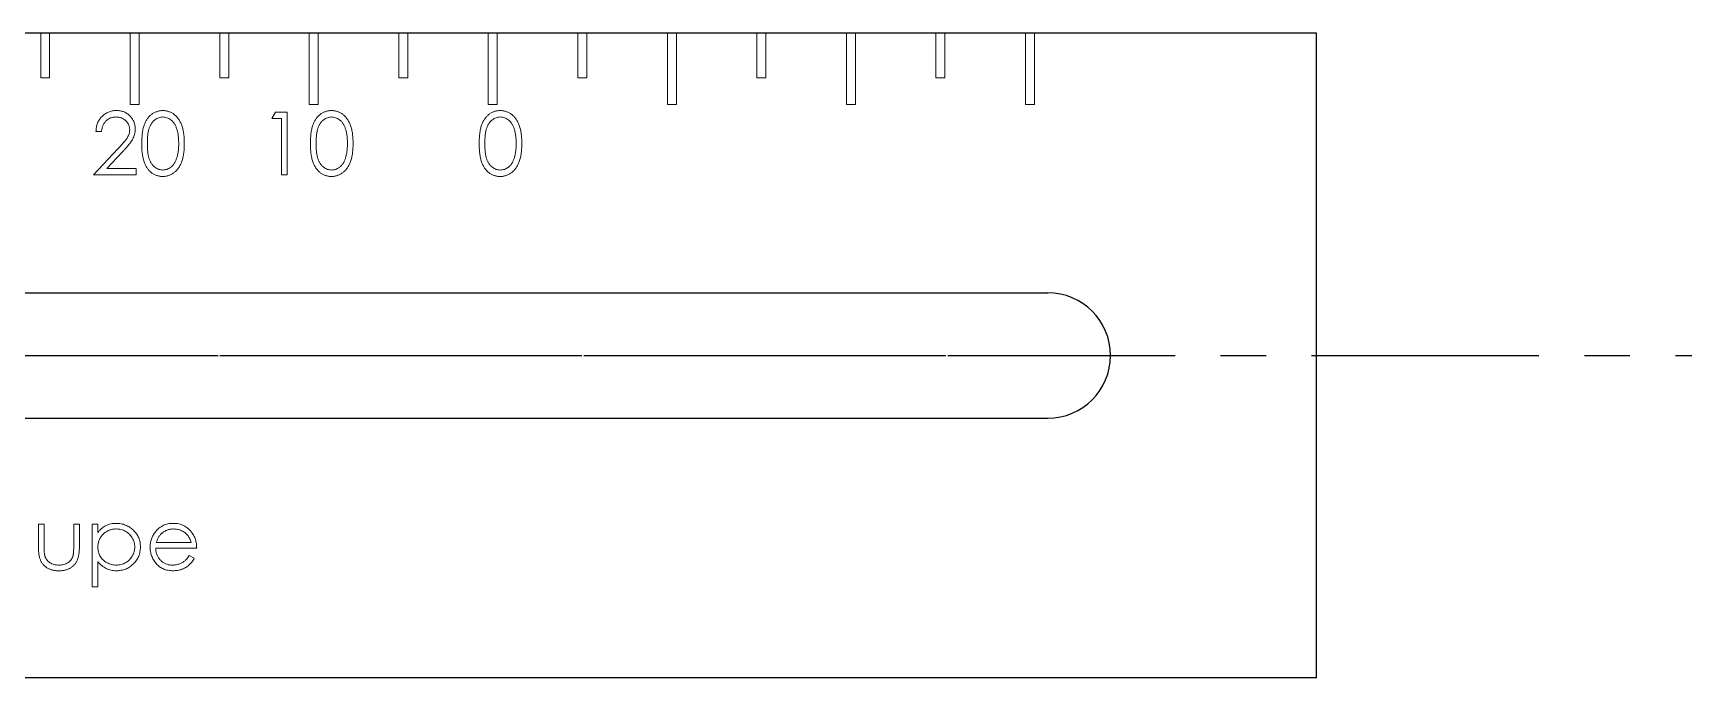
# Model space of a CAD drawing. Header units: millimetres. Extents: x -163 to 21, y 0 to 36.
# Drawn here: x -71.7 to 21, y 0 to 36 of the extents above; entities that cross this region are included whole.
import ezdxf

# ---------------------------------------------------------------- set-up
doc = ezdxf.new("R2010")
doc.units = ezdxf.units.MM
doc.linetypes.add('CENTERX2', pattern=[20.32, 12.7, -2.54, 2.54, -2.54])

msp = doc.modelspace()

# ---------------------------------------------------------------- linework, layer by layer
at = {"color": 7, "linetype": 'Continuous'}
for p, q in [((0, 36), (-150, 36)), ((0, 0), (0, 36)), ((-135, 21.5), (-15, 21.5)), ((-135, 14.5), (-15, 14.5)), ((0, 0), (-150, 0))]:
    msp.add_line(p, q, dxfattribs=at)
at = {"color": 7, "linetype": 'Continuous', "lineweight": 15}
for p, q in [((0, 36), (-150, 36)), ((-71.25, 36), (-71.25, 33.5)), ((-70.75, 33.5), (-70.75, 36)), ((-66.25, 36), (-66.25, 32.015)), ((-65.75, 32.015), (-65.75, 36)), ((-61.25, 36), (-61.25, 33.5)), ((-60.75, 33.5), (-60.75, 36)), ((-56.25, 36), (-56.25, 32.015)), ((-55.75, 32.015), (-55.75, 36)), ((-51.25, 36), (-51.25, 33.5)), ((-50.75, 33.5), (-50.75, 36)), ((-46.25, 36), (-46.25, 32.015)), ((-45.75, 32.015), (-45.75, 36)), ((-41.25, 36), (-41.25, 33.5)), ((-40.75, 33.5), (-40.75, 36)), ((-36.25, 36), (-36.25, 32.015)), ((-35.75, 32.015), (-35.75, 36)), ((-31.25, 36), (-31.25, 33.5)), ((-30.75, 33.5), (-30.75, 36)), ((-26.25, 36), (-26.25, 32.015)), ((-25.75, 32.015), (-25.75, 36)), ((-21.25, 36), (-21.25, 33.5)), ((-20.75, 33.5), (-20.75, 36)), ((-16.25, 36), (-16.25, 32.015)), ((-15.75, 32.015), (-15.75, 36)), ((0, 0), (0, 36)), ((-71.25, 33.5), (-70.75, 33.5)), ((-61.25, 33.5), (-60.75, 33.5)), ((-51.25, 33.5), (-50.75, 33.5)), ((-41.25, 33.5), (-40.75, 33.5)), ((-31.25, 33.5), (-30.75, 33.5)), ((-21.25, 33.5), (-20.75, 33.5)), ((-66.25, 32.015), (-65.75, 32.015)), ((-58.336, 31.229), (-58.131, 31.588)), ((-58.131, 31.588), (-57.483, 31.588)), ((-57.483, 31.588), (-57.483, 28.088)), ((-56.25, 32.015), (-55.75, 32.015)), ((-46.25, 32.015), (-45.75, 32.015)), ((-36.25, 32.015), (-35.75, 32.015)), ((-26.25, 32.015), (-25.75, 32.015)), ((-16.25, 32.015), (-15.75, 32.015)), ((-57.798, 31.229), (-58.336, 31.229)), ((-57.798, 28.088), (-57.798, 31.229)), ((-67.849, 30.511), (-68.163, 30.511)), ((-68.298, 28.088), (-66.94, 29.537)), ((-66.672, 29.382), (-67.548, 28.447)), ((-65.919, 28.088), (-68.298, 28.088)), ((-67.548, 28.447), (-65.919, 28.447)), ((-65.919, 28.447), (-65.919, 28.088)), ((-57.483, 28.088), (-57.798, 28.088)), ((-15, 21.5), (-135, 21.5)), ((-135, 14.5), (-15, 14.5)), ((-71.377, 8.581), (-71.063, 8.581)), ((-71.377, 7.359), (-71.377, 8.581)), ((-71.063, 8.581), (-71.063, 7.395)), ((-69.403, 8.581), (-69.088, 8.581)), ((-69.403, 7.395), (-69.403, 8.581)), ((-69.088, 8.581), (-69.088, 7.336)), ((-68.371, 8.581), (-68.056, 8.581)), ((-68.371, 5.081), (-68.371, 8.581)), ((-68.056, 8.581), (-68.056, 8.108)), ((-64.793, 7.549), (-62.851, 7.549)), ((-68.056, 6.487), (-68.056, 5.081)), ((-62.537, 7.235), (-64.826, 7.235)), ((-62.951, 6.831), (-62.672, 6.685)), ((-68.056, 5.081), (-68.371, 5.081)), ((-150, 0), (0, 0))]:
    msp.add_line(p, q, dxfattribs=at)
at = {"color": 7, "linetype": 'CENTERX2'}
for p, q in [((-162.835, 18), (20.962, 18)), ((-135, 18), (-15, 18))]:
    msp.add_line(p, q, dxfattribs=at)
at = {"color": 7, "linetype": 'Continuous'}
msp.add_arc((-15, 18), 3.5, 270, 90, dxfattribs=at)
at = {"color": 7, "linetype": 'Continuous', "lineweight": 15}
msp.add_arc((-15, 18), 3.5, 270, 90, dxfattribs=at)
for points, knots in [([(-68.163, 30.511), (-68.161, 30.553), (-68.157, 30.635), (-68.138, 30.754), (-68.111, 30.868), (-68.073, 30.976), (-68.026, 31.079), (-67.969, 31.176), (-67.902, 31.267), (-67.826, 31.351), (-67.743, 31.428), (-67.653, 31.495), (-67.56, 31.551), (-67.462, 31.598), (-67.358, 31.633), (-67.25, 31.659), (-67.137, 31.675), (-67.061, 31.677), (-67.021, 31.678)], [0, 0, 0, 0, 0.0687908, 0.1351033, 0.1989787, 0.2619043, 0.323495, 0.3851954, 0.4469692, 0.5097648, 0.5722506, 0.6334052, 0.6932512, 0.7525832, 0.8125793, 0.8732751, 0.9355499, 1, 1, 1, 1]), ([(-67.021, 31.678), (-66.983, 31.677), (-66.908, 31.675), (-66.798, 31.66), (-66.693, 31.636), (-66.594, 31.603), (-66.501, 31.558), (-66.413, 31.504), (-66.33, 31.442), (-66.256, 31.369), (-66.187, 31.291), (-66.128, 31.207), (-66.077, 31.121), (-66.035, 31.031), (-66.004, 30.937), (-65.981, 30.841), (-65.967, 30.74), (-65.965, 30.672), (-65.964, 30.637)], [0, 0, 0, 0, 0.0694755, 0.1365168, 0.2007888, 0.2638297, 0.325735, 0.3872907, 0.4495092, 0.5129678, 0.5762752, 0.6375801, 0.6979026, 0.7571721, 0.8165985, 0.8766532, 0.9372896, 1, 1, 1, 1]), ([(-65.605, 29.837), (-65.605, 29.893), (-65.604, 30.002), (-65.597, 30.161), (-65.585, 30.309), (-65.569, 30.449), (-65.55, 30.578), (-65.523, 30.697), (-65.494, 30.807), (-65.459, 30.907), (-65.42, 31), (-65.378, 31.086), (-65.33, 31.166), (-65.28, 31.242), (-65.226, 31.31), (-65.168, 31.374), (-65.106, 31.431), (-65.04, 31.483), (-64.971, 31.528), (-64.901, 31.568), (-64.828, 31.603), (-64.753, 31.629), (-64.676, 31.652), (-64.598, 31.667), (-64.517, 31.676), (-64.463, 31.677), (-64.435, 31.678)], [0, 0, 0, 0, 0.068595, 0.133246, 0.194313, 0.251279, 0.304513, 0.354235, 0.400481, 0.443411, 0.484015, 0.523252, 0.561042, 0.5979, 0.633518, 0.668314, 0.702496, 0.736685, 0.770293, 0.803437, 0.835913, 0.86846, 0.900847, 0.933467, 0.966258, 1, 1, 1, 1]), ([(-64.435, 31.678), (-64.407, 31.677), (-64.352, 31.676), (-64.27, 31.667), (-64.19, 31.652), (-64.112, 31.63), (-64.036, 31.602), (-63.962, 31.568), (-63.89, 31.529), (-63.821, 31.482), (-63.754, 31.43), (-63.69, 31.371), (-63.63, 31.306), (-63.574, 31.236), (-63.522, 31.159), (-63.472, 31.076), (-63.428, 30.986), (-63.385, 30.891), (-63.348, 30.788), (-63.315, 30.677), (-63.288, 30.557), (-63.266, 30.43), (-63.248, 30.293), (-63.236, 30.148), (-63.229, 29.995), (-63.228, 29.89), (-63.227, 29.837)], [0, 0, 0, 0, 0.033788, 0.067194, 0.099862, 0.132567, 0.165151, 0.197913, 0.231319, 0.265083, 0.299255, 0.334399, 0.369943, 0.406284, 0.444064, 0.482998, 0.523354, 0.565537, 0.609613, 0.656391, 0.705885, 0.758325, 0.813832, 0.872795, 0.934722, 1, 1, 1, 1]), ([(-56.182, 29.837), (-56.182, 29.893), (-56.181, 30.002), (-56.174, 30.161), (-56.162, 30.309), (-56.146, 30.449), (-56.127, 30.578), (-56.1, 30.697), (-56.07, 30.807), (-56.036, 30.907), (-55.997, 31), (-55.955, 31.086), (-55.907, 31.166), (-55.857, 31.242), (-55.803, 31.31), (-55.745, 31.374), (-55.683, 31.431), (-55.617, 31.483), (-55.548, 31.528), (-55.478, 31.568), (-55.405, 31.603), (-55.33, 31.629), (-55.253, 31.652), (-55.175, 31.667), (-55.094, 31.676), (-55.04, 31.677), (-55.012, 31.678)], [0, 0, 0, 0, 0.068595, 0.133246, 0.194313, 0.251279, 0.304513, 0.354235, 0.400481, 0.443411, 0.484015, 0.523252, 0.561042, 0.5979, 0.633518, 0.668314, 0.702496, 0.736685, 0.770293, 0.803437, 0.835913, 0.86846, 0.900847, 0.933467, 0.966258, 1, 1, 1, 1]), ([(-55.012, 31.678), (-54.984, 31.677), (-54.929, 31.676), (-54.847, 31.667), (-54.767, 31.652), (-54.689, 31.63), (-54.613, 31.602), (-54.539, 31.568), (-54.467, 31.529), (-54.398, 31.482), (-54.33, 31.43), (-54.267, 31.371), (-54.207, 31.306), (-54.151, 31.236), (-54.099, 31.159), (-54.049, 31.076), (-54.005, 30.986), (-53.962, 30.891), (-53.925, 30.788), (-53.892, 30.677), (-53.865, 30.557), (-53.842, 30.43), (-53.825, 30.293), (-53.812, 30.148), (-53.806, 29.995), (-53.805, 29.89), (-53.804, 29.837)], [0, 0, 0, 0, 0.033788, 0.067194, 0.099862, 0.132567, 0.165151, 0.197913, 0.231319, 0.265083, 0.299255, 0.334399, 0.369943, 0.406284, 0.444064, 0.482998, 0.523354, 0.565537, 0.609613, 0.656391, 0.705885, 0.758325, 0.813832, 0.872795, 0.934722, 1, 1, 1, 1]), ([(-46.759, 29.837), (-46.759, 29.893), (-46.758, 30.002), (-46.751, 30.161), (-46.739, 30.309), (-46.723, 30.449), (-46.703, 30.578), (-46.677, 30.697), (-46.647, 30.807), (-46.613, 30.907), (-46.574, 31), (-46.531, 31.086), (-46.484, 31.166), (-46.434, 31.242), (-46.379, 31.31), (-46.322, 31.374), (-46.26, 31.431), (-46.194, 31.483), (-46.125, 31.528), (-46.055, 31.568), (-45.982, 31.603), (-45.907, 31.629), (-45.83, 31.652), (-45.752, 31.667), (-45.671, 31.676), (-45.616, 31.677), (-45.589, 31.678)], [0, 0, 0, 0, 0.068595, 0.133246, 0.194313, 0.251279, 0.304513, 0.354235, 0.400481, 0.443411, 0.484015, 0.523252, 0.561042, 0.5979, 0.633518, 0.668314, 0.702496, 0.736685, 0.770293, 0.803437, 0.835913, 0.86846, 0.900847, 0.933467, 0.966258, 1, 1, 1, 1]), ([(-45.589, 31.678), (-45.561, 31.677), (-45.506, 31.676), (-45.424, 31.667), (-45.344, 31.652), (-45.266, 31.63), (-45.19, 31.602), (-45.116, 31.568), (-45.044, 31.529), (-44.975, 31.482), (-44.907, 31.43), (-44.844, 31.371), (-44.784, 31.306), (-44.728, 31.236), (-44.675, 31.159), (-44.626, 31.076), (-44.582, 30.986), (-44.539, 30.891), (-44.502, 30.788), (-44.469, 30.677), (-44.442, 30.557), (-44.419, 30.43), (-44.402, 30.293), (-44.389, 30.148), (-44.383, 29.995), (-44.381, 29.89), (-44.381, 29.837)], [0, 0, 0, 0, 0.033788, 0.067194, 0.099862, 0.132567, 0.165151, 0.197913, 0.231319, 0.265083, 0.299255, 0.334399, 0.369943, 0.406284, 0.444064, 0.482998, 0.523354, 0.565537, 0.609613, 0.656391, 0.705885, 0.758325, 0.813832, 0.872795, 0.934722, 1, 1, 1, 1]), ([(-67.038, 31.319), (-67.065, 31.318), (-67.119, 31.317), (-67.198, 31.307), (-67.273, 31.29), (-67.345, 31.267), (-67.413, 31.237), (-67.478, 31.201), (-67.539, 31.157), (-67.597, 31.107), (-67.649, 31.052), (-67.696, 30.99), (-67.736, 30.923), (-67.772, 30.852), (-67.801, 30.774), (-67.823, 30.691), (-67.84, 30.603), (-67.846, 30.542), (-67.849, 30.511)], [0, 0, 0, 0, 0.064439, 0.126547, 0.186887, 0.245878, 0.304041, 0.362191, 0.420976, 0.48066, 0.5406, 0.600689, 0.661936, 0.724443, 0.789038, 0.856314, 0.926352, 1, 1, 1, 1]), ([(-66.278, 30.609), (-66.279, 30.633), (-66.28, 30.68), (-66.291, 30.749), (-66.308, 30.816), (-66.332, 30.88), (-66.363, 30.942), (-66.402, 31), (-66.446, 31.057), (-66.498, 31.11), (-66.554, 31.159), (-66.614, 31.202), (-66.677, 31.238), (-66.743, 31.267), (-66.812, 31.291), (-66.885, 31.307), (-66.96, 31.317), (-67.011, 31.318), (-67.038, 31.319)], [0, 0, 0, 0, 0.061965, 0.122122, 0.180988, 0.239933, 0.299906, 0.359989, 0.421776, 0.486576, 0.551535, 0.615018, 0.677259, 0.73973, 0.80305, 0.866495, 0.931973, 1, 1, 1, 1]), ([(-66.94, 29.537), (-66.907, 29.571), (-66.844, 29.637), (-66.754, 29.734), (-66.673, 29.824), (-66.601, 29.906), (-66.539, 29.983), (-66.484, 30.051), (-66.44, 30.114), (-66.393, 30.187), (-66.347, 30.276), (-66.307, 30.384), (-66.283, 30.496), (-66.28, 30.571), (-66.278, 30.609)], [0, 0, 0, 0, 0.110803, 0.212829, 0.306101, 0.390647, 0.466924, 0.534481, 0.593587, 0.644557, 0.7362, 0.825024, 0.911986, 1, 1, 1, 1]), ([(-65.964, 30.637), (-65.966, 30.589), (-65.969, 30.492), (-65.998, 30.35), (-66.043, 30.212), (-66.097, 30.102), (-66.151, 30.012), (-66.2, 29.939), (-66.258, 29.86), (-66.324, 29.775), (-66.399, 29.685), (-66.482, 29.588), (-66.574, 29.487), (-66.639, 29.418), (-66.672, 29.382)], [0, 0, 0, 0, 0.098702, 0.195672, 0.292422, 0.391343, 0.444462, 0.504229, 0.570352, 0.642546, 0.722288, 0.807921, 0.90047, 1, 1, 1, 1]), ([(-64.425, 31.319), (-64.463, 31.317), (-64.541, 31.313), (-64.655, 31.284), (-64.765, 31.234), (-64.852, 31.179), (-64.919, 31.127), (-64.966, 31.081), (-65.01, 31.032), (-65.051, 30.977), (-65.089, 30.919), (-65.124, 30.856), (-65.155, 30.788), (-65.185, 30.715), (-65.21, 30.636), (-65.231, 30.548), (-65.251, 30.452), (-65.264, 30.346), (-65.277, 30.232), (-65.285, 30.108), (-65.291, 29.976), (-65.291, 29.885), (-65.291, 29.838)], [0, 0, 0, 0, 0.060387, 0.120883, 0.182755, 0.247811, 0.281299, 0.315088, 0.349702, 0.384857, 0.420966, 0.458511, 0.497175, 0.537602, 0.580503, 0.627468, 0.678388, 0.733983, 0.793747, 0.857714, 0.926698, 1, 1, 1, 1]), ([(-63.541, 29.838), (-63.542, 29.88), (-63.543, 29.962), (-63.547, 30.083), (-63.557, 30.197), (-63.569, 30.306), (-63.587, 30.409), (-63.605, 30.507), (-63.631, 30.597), (-63.658, 30.683), (-63.688, 30.763), (-63.722, 30.837), (-63.758, 30.906), (-63.798, 30.969), (-63.84, 31.027), (-63.886, 31.079), (-63.933, 31.126), (-64, 31.179), (-64.088, 31.234), (-64.196, 31.284), (-64.31, 31.313), (-64.386, 31.317), (-64.425, 31.319)], [0, 0, 0, 0, 0.065681, 0.128486, 0.188175, 0.245106, 0.299448, 0.350823, 0.399942, 0.446672, 0.491255, 0.533376, 0.573853, 0.612526, 0.649597, 0.685532, 0.720106, 0.753838, 0.818925, 0.880493, 0.940311, 1, 1, 1, 1]), ([(-55.001, 31.319), (-55.04, 31.317), (-55.118, 31.313), (-55.232, 31.284), (-55.342, 31.234), (-55.429, 31.179), (-55.496, 31.127), (-55.543, 31.081), (-55.587, 31.032), (-55.628, 30.977), (-55.666, 30.919), (-55.701, 30.856), (-55.732, 30.788), (-55.761, 30.715), (-55.787, 30.636), (-55.808, 30.548), (-55.828, 30.452), (-55.841, 30.346), (-55.854, 30.232), (-55.862, 30.108), (-55.868, 29.976), (-55.868, 29.885), (-55.868, 29.838)], [0, 0, 0, 0, 0.060387, 0.120883, 0.182755, 0.247811, 0.281299, 0.315088, 0.349702, 0.384857, 0.420966, 0.458511, 0.497175, 0.537602, 0.580503, 0.627468, 0.678388, 0.733983, 0.793747, 0.857714, 0.926698, 1, 1, 1, 1]), ([(-54.118, 29.838), (-54.119, 29.88), (-54.12, 29.962), (-54.124, 30.083), (-54.134, 30.197), (-54.146, 30.306), (-54.164, 30.409), (-54.182, 30.507), (-54.208, 30.597), (-54.234, 30.683), (-54.265, 30.763), (-54.299, 30.837), (-54.335, 30.906), (-54.375, 30.969), (-54.417, 31.027), (-54.463, 31.079), (-54.51, 31.126), (-54.577, 31.179), (-54.664, 31.234), (-54.773, 31.284), (-54.887, 31.313), (-54.963, 31.317), (-55.001, 31.319)], [0, 0, 0, 0, 0.065681, 0.128486, 0.188175, 0.245106, 0.299448, 0.350823, 0.399942, 0.446672, 0.491255, 0.533376, 0.573853, 0.612526, 0.649597, 0.685532, 0.720106, 0.753838, 0.818925, 0.880493, 0.940311, 1, 1, 1, 1]), ([(-45.578, 31.319), (-45.617, 31.317), (-45.695, 31.313), (-45.809, 31.284), (-45.919, 31.234), (-46.006, 31.179), (-46.073, 31.127), (-46.12, 31.081), (-46.164, 31.032), (-46.205, 30.977), (-46.243, 30.919), (-46.278, 30.856), (-46.309, 30.788), (-46.338, 30.715), (-46.364, 30.636), (-46.385, 30.548), (-46.405, 30.452), (-46.418, 30.346), (-46.431, 30.232), (-46.438, 30.108), (-46.445, 29.976), (-46.445, 29.885), (-46.445, 29.838)], [0, 0, 0, 0, 0.060387, 0.120883, 0.182755, 0.247811, 0.281299, 0.315088, 0.349702, 0.384857, 0.420966, 0.458511, 0.497175, 0.537602, 0.580503, 0.627468, 0.678388, 0.733983, 0.793747, 0.857714, 0.926698, 1, 1, 1, 1]), ([(-44.695, 29.838), (-44.695, 29.88), (-44.697, 29.962), (-44.701, 30.083), (-44.711, 30.197), (-44.723, 30.306), (-44.741, 30.409), (-44.759, 30.507), (-44.784, 30.597), (-44.811, 30.683), (-44.842, 30.763), (-44.876, 30.837), (-44.912, 30.906), (-44.952, 30.969), (-44.994, 31.027), (-45.039, 31.079), (-45.087, 31.126), (-45.154, 31.179), (-45.241, 31.234), (-45.35, 31.284), (-45.464, 31.313), (-45.54, 31.317), (-45.578, 31.319)], [0, 0, 0, 0, 0.065681, 0.128486, 0.188175, 0.245106, 0.299448, 0.350823, 0.399942, 0.446672, 0.491255, 0.533376, 0.573853, 0.612526, 0.649597, 0.685532, 0.720106, 0.753838, 0.818925, 0.880493, 0.940311, 1, 1, 1, 1]), ([(-64.435, 27.998), (-64.463, 27.999), (-64.517, 28), (-64.598, 28.009), (-64.676, 28.025), (-64.752, 28.046), (-64.827, 28.072), (-64.899, 28.106), (-64.969, 28.146), (-65.038, 28.19), (-65.103, 28.242), (-65.165, 28.299), (-65.222, 28.362), (-65.276, 28.432), (-65.327, 28.506), (-65.374, 28.587), (-65.417, 28.674), (-65.457, 28.767), (-65.492, 28.869), (-65.523, 28.979), (-65.548, 29.099), (-65.569, 29.228), (-65.586, 29.367), (-65.597, 29.515), (-65.604, 29.673), (-65.605, 29.781), (-65.605, 29.837)], [0, 0, 0, 0, 0.033787, 0.066622, 0.099285, 0.131361, 0.163585, 0.196104, 0.228902, 0.262158, 0.295991, 0.330218, 0.36506, 0.400951, 0.43762, 0.475708, 0.515381, 0.556414, 0.599765, 0.646424, 0.696431, 0.749782, 0.806573, 0.867436, 0.931887, 1, 1, 1, 1]), ([(-65.291, 29.838), (-65.291, 29.791), (-65.291, 29.701), (-65.285, 29.569), (-65.276, 29.446), (-65.266, 29.332), (-65.25, 29.226), (-65.232, 29.13), (-65.211, 29.042), (-65.185, 28.962), (-65.156, 28.889), (-65.124, 28.822), (-65.09, 28.759), (-65.052, 28.7), (-65.011, 28.646), (-64.967, 28.596), (-64.919, 28.551), (-64.852, 28.497), (-64.764, 28.442), (-64.654, 28.393), (-64.54, 28.363), (-64.463, 28.359), (-64.425, 28.357)], [0, 0, 0, 0, 0.072951, 0.141584, 0.205926, 0.265301, 0.320597, 0.371817, 0.41879, 0.461699, 0.502134, 0.540804, 0.578181, 0.614297, 0.649678, 0.684299, 0.718359, 0.752081, 0.817652, 0.879722, 0.939966, 1, 1, 1, 1]), ([(-63.227, 29.837), (-63.228, 29.783), (-63.229, 29.679), (-63.235, 29.526), (-63.248, 29.382), (-63.265, 29.247), (-63.287, 29.119), (-63.315, 29.001), (-63.345, 28.89), (-63.383, 28.788), (-63.425, 28.693), (-63.47, 28.604), (-63.518, 28.521), (-63.571, 28.444), (-63.627, 28.372), (-63.687, 28.308), (-63.751, 28.249), (-63.818, 28.196), (-63.889, 28.15), (-63.961, 28.109), (-64.036, 28.076), (-64.111, 28.047), (-64.19, 28.025), (-64.27, 28.01), (-64.352, 28), (-64.407, 27.999), (-64.435, 27.998)], [0, 0, 0, 0, 0.065063, 0.126773, 0.185516, 0.240765, 0.29298, 0.34225, 0.388919, 0.432776, 0.474628, 0.514775, 0.553606, 0.591426, 0.628028, 0.663804, 0.698984, 0.733591, 0.767628, 0.801208, 0.834264, 0.866981, 0.89972, 0.932702, 0.966176, 1, 1, 1, 1]), ([(-63.674, 28.958), (-63.663, 28.989), (-63.642, 29.053), (-63.614, 29.151), (-63.592, 29.254), (-63.573, 29.362), (-63.559, 29.474), (-63.549, 29.591), (-63.542, 29.713), (-63.541, 29.796), (-63.541, 29.838)], [0, 0, 0, 0, 0.110588, 0.224542, 0.342503, 0.464324, 0.590756, 0.722227, 0.858843, 1, 1, 1, 1]), ([(-55.012, 27.998), (-55.04, 27.999), (-55.094, 28), (-55.175, 28.009), (-55.253, 28.025), (-55.329, 28.046), (-55.404, 28.072), (-55.476, 28.106), (-55.546, 28.146), (-55.615, 28.19), (-55.68, 28.242), (-55.742, 28.299), (-55.799, 28.362), (-55.853, 28.432), (-55.904, 28.506), (-55.951, 28.587), (-55.994, 28.674), (-56.034, 28.767), (-56.069, 28.869), (-56.1, 28.979), (-56.125, 29.099), (-56.146, 29.228), (-56.162, 29.367), (-56.174, 29.515), (-56.181, 29.673), (-56.182, 29.781), (-56.182, 29.837)], [0, 0, 0, 0, 0.033787, 0.066622, 0.099285, 0.131361, 0.163585, 0.196104, 0.228902, 0.262158, 0.295991, 0.330218, 0.36506, 0.400951, 0.43762, 0.475708, 0.515381, 0.556414, 0.599765, 0.646424, 0.696431, 0.749782, 0.806573, 0.867436, 0.931887, 1, 1, 1, 1]), ([(-55.868, 29.838), (-55.868, 29.791), (-55.868, 29.701), (-55.862, 29.569), (-55.853, 29.446), (-55.843, 29.332), (-55.827, 29.226), (-55.809, 29.13), (-55.788, 29.042), (-55.762, 28.962), (-55.733, 28.889), (-55.701, 28.822), (-55.667, 28.759), (-55.629, 28.7), (-55.588, 28.646), (-55.544, 28.596), (-55.496, 28.551), (-55.429, 28.497), (-55.341, 28.442), (-55.231, 28.393), (-55.117, 28.363), (-55.04, 28.359), (-55.001, 28.357)], [0, 0, 0, 0, 0.072951, 0.141584, 0.205926, 0.265301, 0.320597, 0.371817, 0.41879, 0.461699, 0.502134, 0.540804, 0.578181, 0.614297, 0.649678, 0.684299, 0.718359, 0.752081, 0.817652, 0.879722, 0.939966, 1, 1, 1, 1]), ([(-53.804, 29.837), (-53.805, 29.783), (-53.806, 29.679), (-53.812, 29.526), (-53.825, 29.382), (-53.842, 29.247), (-53.864, 29.119), (-53.892, 29.001), (-53.922, 28.89), (-53.96, 28.788), (-54.002, 28.693), (-54.047, 28.604), (-54.095, 28.521), (-54.147, 28.444), (-54.204, 28.372), (-54.264, 28.308), (-54.328, 28.249), (-54.395, 28.196), (-54.466, 28.15), (-54.538, 28.109), (-54.612, 28.076), (-54.688, 28.047), (-54.766, 28.025), (-54.847, 28.01), (-54.929, 28), (-54.984, 27.999), (-55.012, 27.998)], [0, 0, 0, 0, 0.065063, 0.126773, 0.185516, 0.240765, 0.29298, 0.34225, 0.388919, 0.432776, 0.474628, 0.514775, 0.553606, 0.591426, 0.628028, 0.663804, 0.698984, 0.733591, 0.767628, 0.801208, 0.834264, 0.866981, 0.89972, 0.932702, 0.966176, 1, 1, 1, 1]), ([(-54.251, 28.958), (-54.24, 28.989), (-54.219, 29.053), (-54.191, 29.151), (-54.169, 29.254), (-54.15, 29.362), (-54.136, 29.474), (-54.126, 29.591), (-54.119, 29.713), (-54.118, 29.796), (-54.118, 29.838)], [0, 0, 0, 0, 0.110588, 0.224542, 0.342503, 0.464324, 0.590756, 0.722227, 0.858843, 1, 1, 1, 1]), ([(-45.589, 27.998), (-45.616, 27.999), (-45.671, 28), (-45.752, 28.009), (-45.83, 28.025), (-45.906, 28.046), (-45.981, 28.072), (-46.053, 28.106), (-46.123, 28.146), (-46.192, 28.19), (-46.257, 28.242), (-46.319, 28.299), (-46.376, 28.362), (-46.43, 28.432), (-46.481, 28.506), (-46.528, 28.587), (-46.571, 28.674), (-46.611, 28.767), (-46.646, 28.869), (-46.677, 28.979), (-46.701, 29.099), (-46.722, 29.228), (-46.739, 29.367), (-46.751, 29.515), (-46.758, 29.673), (-46.759, 29.781), (-46.759, 29.837)], [0, 0, 0, 0, 0.033787, 0.066622, 0.099285, 0.131361, 0.163585, 0.196104, 0.228902, 0.262158, 0.295991, 0.330218, 0.36506, 0.400951, 0.43762, 0.475708, 0.515381, 0.556414, 0.599765, 0.646424, 0.696431, 0.749782, 0.806573, 0.867436, 0.931887, 1, 1, 1, 1]), ([(-46.445, 29.838), (-46.445, 29.791), (-46.445, 29.701), (-46.439, 29.569), (-46.43, 29.446), (-46.42, 29.332), (-46.404, 29.226), (-46.386, 29.13), (-46.365, 29.042), (-46.339, 28.962), (-46.31, 28.889), (-46.278, 28.822), (-46.244, 28.759), (-46.206, 28.7), (-46.165, 28.646), (-46.121, 28.596), (-46.073, 28.551), (-46.006, 28.497), (-45.918, 28.442), (-45.808, 28.393), (-45.694, 28.363), (-45.617, 28.359), (-45.578, 28.357)], [0, 0, 0, 0, 0.072951, 0.141584, 0.205926, 0.265301, 0.320597, 0.371817, 0.41879, 0.461699, 0.502134, 0.540804, 0.578181, 0.614297, 0.649678, 0.684299, 0.718359, 0.752081, 0.817652, 0.879722, 0.939966, 1, 1, 1, 1]), ([(-44.381, 29.837), (-44.381, 29.783), (-44.383, 29.679), (-44.389, 29.526), (-44.402, 29.382), (-44.419, 29.247), (-44.441, 29.119), (-44.469, 29.001), (-44.499, 28.89), (-44.537, 28.788), (-44.578, 28.693), (-44.624, 28.604), (-44.672, 28.521), (-44.724, 28.444), (-44.78, 28.372), (-44.841, 28.308), (-44.905, 28.249), (-44.972, 28.196), (-45.043, 28.15), (-45.115, 28.109), (-45.189, 28.076), (-45.265, 28.047), (-45.343, 28.025), (-45.424, 28.01), (-45.506, 28), (-45.561, 27.999), (-45.589, 27.998)], [0, 0, 0, 0, 0.065063, 0.126773, 0.185516, 0.240765, 0.29298, 0.34225, 0.388919, 0.432776, 0.474628, 0.514775, 0.553606, 0.591426, 0.628028, 0.663804, 0.698984, 0.733591, 0.767628, 0.801208, 0.834264, 0.866981, 0.89972, 0.932702, 0.966176, 1, 1, 1, 1]), ([(-44.827, 28.958), (-44.817, 28.989), (-44.795, 29.053), (-44.768, 29.151), (-44.746, 29.254), (-44.727, 29.362), (-44.713, 29.474), (-44.702, 29.591), (-44.696, 29.713), (-44.695, 29.796), (-44.695, 29.838)], [0, 0, 0, 0, 0.110588, 0.224542, 0.342503, 0.464324, 0.590756, 0.722227, 0.858843, 1, 1, 1, 1]), ([(-64.425, 28.357), (-64.386, 28.359), (-64.308, 28.362), (-64.195, 28.393), (-64.085, 28.439), (-63.999, 28.494), (-63.934, 28.547), (-63.887, 28.591), (-63.844, 28.641), (-63.803, 28.695), (-63.766, 28.754), (-63.731, 28.818), (-63.7, 28.886), (-63.683, 28.934), (-63.674, 28.958)], [0, 0, 0, 0, 0.112813, 0.225394, 0.339595, 0.459675, 0.521735, 0.583926, 0.648174, 0.713881, 0.781004, 0.851451, 0.924051, 1, 1, 1, 1]), ([(-55.001, 28.357), (-54.963, 28.359), (-54.885, 28.362), (-54.772, 28.393), (-54.662, 28.439), (-54.576, 28.494), (-54.511, 28.547), (-54.464, 28.591), (-54.421, 28.641), (-54.38, 28.695), (-54.342, 28.754), (-54.308, 28.818), (-54.277, 28.886), (-54.26, 28.934), (-54.251, 28.958)], [0, 0, 0, 0, 0.112813, 0.225394, 0.339595, 0.459675, 0.521735, 0.583926, 0.648174, 0.713881, 0.781004, 0.851451, 0.924051, 1, 1, 1, 1]), ([(-45.578, 28.357), (-45.54, 28.359), (-45.462, 28.362), (-45.349, 28.393), (-45.239, 28.439), (-45.153, 28.494), (-45.088, 28.547), (-45.041, 28.591), (-44.998, 28.641), (-44.957, 28.695), (-44.919, 28.754), (-44.885, 28.818), (-44.854, 28.886), (-44.837, 28.934), (-44.827, 28.958)], [0, 0, 0, 0, 0.112813, 0.225394, 0.339595, 0.459675, 0.521735, 0.583926, 0.648174, 0.713881, 0.781004, 0.851451, 0.924051, 1, 1, 1, 1]), ([(-68.056, 8.108), (-68.023, 8.151), (-67.958, 8.235), (-67.847, 8.343), (-67.729, 8.434), (-67.601, 8.505), (-67.467, 8.559), (-67.326, 8.599), (-67.177, 8.622), (-67.075, 8.625), (-67.023, 8.626)], [0, 0, 0, 0, 0.13536, 0.263045, 0.386061, 0.505771, 0.625178, 0.746148, 0.870538, 1, 1, 1, 1]), ([(-67.023, 8.626), (-66.978, 8.625), (-66.888, 8.622), (-66.756, 8.605), (-66.629, 8.575), (-66.507, 8.531), (-66.39, 8.478), (-66.279, 8.41), (-66.172, 8.332), (-66.072, 8.241), (-65.979, 8.144), (-65.9, 8.039), (-65.831, 7.93), (-65.775, 7.815), (-65.731, 7.696), (-65.7, 7.571), (-65.682, 7.442), (-65.679, 7.354), (-65.678, 7.31)], [0, 0, 0, 0, 0.065081, 0.128636, 0.190653, 0.252125, 0.313446, 0.375227, 0.438498, 0.503285, 0.56801, 0.630879, 0.692154, 0.752552, 0.813191, 0.873985, 0.936258, 1, 1, 1, 1]), ([(-64.845, 8.15), (-64.814, 8.187), (-64.751, 8.262), (-64.646, 8.36), (-64.531, 8.442), (-64.41, 8.51), (-64.279, 8.562), (-64.142, 8.6), (-63.996, 8.622), (-63.897, 8.625), (-63.846, 8.626)], [0, 0, 0, 0, 0.128835, 0.253589, 0.374643, 0.49534, 0.616325, 0.739759, 0.866842, 1, 1, 1, 1]), ([(-63.846, 8.626), (-63.793, 8.625), (-63.69, 8.622), (-63.54, 8.598), (-63.398, 8.559), (-63.264, 8.504), (-63.139, 8.432), (-63.022, 8.344), (-62.912, 8.242), (-62.848, 8.163), (-62.816, 8.123)], [0, 0, 0, 0, 0.13204, 0.259033, 0.38188, 0.502258, 0.622752, 0.744743, 0.870109, 1, 1, 1, 1]), ([(-67.026, 8.312), (-67.061, 8.312), (-67.131, 8.31), (-67.234, 8.295), (-67.333, 8.274), (-67.427, 8.241), (-67.517, 8.2), (-67.603, 8.15), (-67.684, 8.09), (-67.76, 8.023), (-67.829, 7.948), (-67.89, 7.868), (-67.941, 7.784), (-67.984, 7.695), (-68.016, 7.602), (-68.039, 7.504), (-68.054, 7.402), (-68.055, 7.332), (-68.056, 7.297)], [0, 0, 0, 0, 0.0660441, 0.1300237, 0.1923741, 0.2538843, 0.3148961, 0.3758058, 0.4382422, 0.5015913, 0.5648808, 0.6265333, 0.6875158, 0.7481059, 0.8087955, 0.8708215, 0.9343711, 1, 1, 1, 1]), ([(-65.992, 7.306), (-65.994, 7.35), (-65.997, 7.437), (-66.025, 7.566), (-66.068, 7.692), (-66.131, 7.812), (-66.205, 7.924), (-66.295, 8.024), (-66.395, 8.111), (-66.508, 8.183), (-66.629, 8.24), (-66.756, 8.282), (-66.889, 8.307), (-66.98, 8.311), (-67.026, 8.312)], [0, 0, 0, 0, 0.081994, 0.163349, 0.245826, 0.330367, 0.415198, 0.497941, 0.580476, 0.66374, 0.747513, 0.830399, 0.914076, 1, 1, 1, 1]), ([(-65.14, 7.296), (-65.139, 7.335), (-65.137, 7.413), (-65.123, 7.528), (-65.1, 7.64), (-65.068, 7.749), (-65.026, 7.855), (-64.975, 7.957), (-64.915, 8.056), (-64.869, 8.118), (-64.845, 8.15)], [0, 0, 0, 0, 0.128045, 0.253768, 0.377428, 0.500551, 0.623296, 0.746578, 0.872348, 1, 1, 1, 1]), ([(-64.488, 8.072), (-64.505, 8.057), (-64.539, 8.027), (-64.584, 7.974), (-64.627, 7.917), (-64.667, 7.854), (-64.703, 7.786), (-64.736, 7.712), (-64.767, 7.633), (-64.784, 7.578), (-64.793, 7.549)], [0, 0, 0, 0, 0.109984, 0.22258, 0.3385, 0.458709, 0.585535, 0.717518, 0.854667, 1, 1, 1, 1]), ([(-63.829, 8.312), (-63.861, 8.312), (-63.923, 8.31), (-64.014, 8.299), (-64.102, 8.28), (-64.186, 8.254), (-64.267, 8.219), (-64.345, 8.179), (-64.419, 8.129), (-64.465, 8.092), (-64.488, 8.072)], [0, 0, 0, 0, 0.131092, 0.2591413, 0.3841618, 0.505992, 0.6290981, 0.7506691, 0.8740389, 1, 1, 1, 1]), ([(-62.851, 7.549), (-62.863, 7.591), (-62.885, 7.671), (-62.931, 7.782), (-62.983, 7.881), (-63.045, 7.967), (-63.115, 8.043), (-63.195, 8.109), (-63.286, 8.168), (-63.386, 8.219), (-63.491, 8.261), (-63.602, 8.29), (-63.715, 8.31), (-63.791, 8.311), (-63.829, 8.312)], [0, 0, 0, 0, 0.09624, 0.185231, 0.267501, 0.3444, 0.419595, 0.496891, 0.576638, 0.660268, 0.745387, 0.83004, 0.914474, 1, 1, 1, 1]), ([(-62.816, 8.123), (-62.793, 8.093), (-62.749, 8.033), (-62.694, 7.934), (-62.646, 7.832), (-62.608, 7.723), (-62.577, 7.609), (-62.554, 7.489), (-62.541, 7.364), (-62.539, 7.279), (-62.537, 7.235)], [0, 0, 0, 0, 0.118522, 0.236255, 0.356174, 0.47725, 0.60154, 0.729618, 0.862158, 1, 1, 1, 1]), ([(-70.231, 5.979), (-70.262, 5.979), (-70.323, 5.98), (-70.413, 5.987), (-70.498, 5.999), (-70.58, 6.016), (-70.658, 6.037), (-70.733, 6.062), (-70.803, 6.093), (-70.869, 6.128), (-70.931, 6.167), (-70.989, 6.211), (-71.043, 6.258), (-71.093, 6.309), (-71.139, 6.363), (-71.18, 6.422), (-71.218, 6.484), (-71.252, 6.55), (-71.282, 6.622), (-71.308, 6.703), (-71.329, 6.791), (-71.347, 6.889), (-71.361, 6.994), (-71.37, 7.108), (-71.376, 7.231), (-71.377, 7.316), (-71.377, 7.359)], [0, 0, 0, 0, 0.045152, 0.088727, 0.130534, 0.171071, 0.210096, 0.247769, 0.284849, 0.320986, 0.356387, 0.391549, 0.426191, 0.460511, 0.494971, 0.529534, 0.564576, 0.600096, 0.637535, 0.678213, 0.722583, 0.770182, 0.821879, 0.877067, 0.936524, 1, 1, 1, 1]), ([(-71.063, 7.395), (-71.063, 7.36), (-71.062, 7.294), (-71.061, 7.198), (-71.056, 7.11), (-71.051, 7.031), (-71.044, 6.961), (-71.036, 6.899), (-71.026, 6.845), (-71.017, 6.812), (-71.013, 6.797)], [0, 0, 0, 0, 0.173617, 0.33212, 0.477936, 0.609932, 0.727032, 0.831671, 0.921715, 1, 1, 1, 1]), ([(-71.013, 6.797), (-71.006, 6.778), (-70.993, 6.74), (-70.969, 6.686), (-70.939, 6.636), (-70.906, 6.587), (-70.868, 6.543), (-70.825, 6.501), (-70.78, 6.462), (-70.712, 6.416), (-70.619, 6.366), (-70.498, 6.323), (-70.366, 6.298), (-70.275, 6.295), (-70.228, 6.293)], [0, 0, 0, 0, 0.060487, 0.119716, 0.178086, 0.235971, 0.29461, 0.353536, 0.413161, 0.474545, 0.599234, 0.727029, 0.859695, 1, 1, 1, 1]), ([(-69.088, 7.336), (-69.089, 7.294), (-69.09, 7.212), (-69.095, 7.093), (-69.105, 6.981), (-69.119, 6.878), (-69.136, 6.783), (-69.158, 6.696), (-69.184, 6.618), (-69.213, 6.546), (-69.248, 6.481), (-69.284, 6.419), (-69.327, 6.362), (-69.372, 6.308), (-69.422, 6.257), (-69.475, 6.211), (-69.533, 6.167), (-69.595, 6.128), (-69.66, 6.093), (-69.729, 6.062), (-69.803, 6.037), (-69.881, 6.016), (-69.963, 5.999), (-70.049, 5.987), (-70.138, 5.98), (-70.199, 5.979), (-70.231, 5.979)], [0, 0, 0, 0, 0.06221, 0.120696, 0.175548, 0.226191, 0.273711, 0.317302, 0.357837, 0.395428, 0.431089, 0.466097, 0.501015, 0.535424, 0.570174, 0.604765, 0.640093, 0.675939, 0.712225, 0.749455, 0.787601, 0.826784, 0.867829, 0.91016, 0.953939, 1, 1, 1, 1]), ([(-70.228, 6.293), (-70.181, 6.295), (-70.09, 6.298), (-69.96, 6.322), (-69.841, 6.364), (-69.734, 6.422), (-69.64, 6.492), (-69.561, 6.575), (-69.497, 6.668), (-69.469, 6.737), (-69.454, 6.772)], [0, 0, 0, 0, 0.1446324, 0.279837, 0.4083713, 0.5330429, 0.6535963, 0.7700157, 0.8843395, 1, 1, 1, 1]), ([(-69.454, 6.772), (-69.45, 6.786), (-69.441, 6.817), (-69.431, 6.869), (-69.422, 6.932), (-69.414, 7.005), (-69.409, 7.088), (-69.406, 7.181), (-69.403, 7.285), (-69.403, 7.357), (-69.403, 7.395)], [0, 0, 0, 0, 0.069693, 0.154074, 0.254591, 0.371465, 0.504755, 0.653494, 0.818953, 1, 1, 1, 1]), ([(-68.056, 7.297), (-68.055, 7.251), (-68.052, 7.16), (-68.026, 7.027), (-67.985, 6.901), (-67.927, 6.784), (-67.853, 6.676), (-67.764, 6.579), (-67.66, 6.494), (-67.544, 6.423), (-67.42, 6.365), (-67.29, 6.323), (-67.157, 6.298), (-67.066, 6.295), (-67.021, 6.293)], [0, 0, 0, 0, 0.08644, 0.169344, 0.251061, 0.332326, 0.413189, 0.494299, 0.576654, 0.661785, 0.747765, 0.831967, 0.915299, 1, 1, 1, 1]), ([(-67.013, 5.979), (-67.064, 5.98), (-67.164, 5.983), (-67.311, 6.009), (-67.452, 6.047), (-67.587, 6.104), (-67.715, 6.176), (-67.836, 6.264), (-67.952, 6.368), (-68.021, 6.447), (-68.056, 6.487)], [0, 0, 0, 0, 0.126841, 0.250548, 0.37123, 0.492116, 0.613401, 0.737997, 0.866132, 1, 1, 1, 1]), ([(-67.021, 6.293), (-66.976, 6.295), (-66.888, 6.298), (-66.758, 6.324), (-66.631, 6.365), (-66.511, 6.425), (-66.398, 6.498), (-66.296, 6.585), (-66.207, 6.687), (-66.132, 6.8), (-66.07, 6.921), (-66.024, 7.046), (-65.998, 7.176), (-65.994, 7.263), (-65.992, 7.306)], [0, 0, 0, 0, 0.08342, 0.165574, 0.248159, 0.332033, 0.416257, 0.499525, 0.583039, 0.668596, 0.754035, 0.83692, 0.9183, 1, 1, 1, 1]), ([(-65.678, 7.31), (-65.679, 7.264), (-65.682, 7.175), (-65.701, 7.043), (-65.731, 6.917), (-65.774, 6.795), (-65.829, 6.679), (-65.897, 6.569), (-65.977, 6.464), (-66.068, 6.365), (-66.167, 6.275), (-66.273, 6.195), (-66.384, 6.129), (-66.5, 6.073), (-66.621, 6.031), (-66.747, 6.001), (-66.879, 5.983), (-66.968, 5.98), (-67.013, 5.979)], [0, 0, 0, 0, 0.064921, 0.128034, 0.189574, 0.25058, 0.311733, 0.37325, 0.435763, 0.500346, 0.564949, 0.627528, 0.689157, 0.749865, 0.81076, 0.8723, 0.935413, 1, 1, 1, 1]), ([(-63.853, 5.979), (-63.902, 5.98), (-63.998, 5.982), (-64.138, 6.002), (-64.269, 6.033), (-64.392, 6.077), (-64.507, 6.134), (-64.614, 6.204), (-64.712, 6.287), (-64.8, 6.382), (-64.88, 6.483), (-64.95, 6.589), (-65.008, 6.699), (-65.056, 6.812), (-65.094, 6.928), (-65.121, 7.048), (-65.136, 7.171), (-65.139, 7.254), (-65.14, 7.296)], [0, 0, 0, 0, 0.071579, 0.139629, 0.204797, 0.268135, 0.329814, 0.391301, 0.453434, 0.516552, 0.579631, 0.641119, 0.701294, 0.76081, 0.819932, 0.87892, 0.938983, 1, 1, 1, 1]), ([(-64.826, 7.235), (-64.824, 7.202), (-64.821, 7.135), (-64.807, 7.038), (-64.785, 6.946), (-64.753, 6.859), (-64.716, 6.776), (-64.669, 6.698), (-64.614, 6.625), (-64.552, 6.556), (-64.483, 6.495), (-64.411, 6.441), (-64.334, 6.395), (-64.253, 6.358), (-64.169, 6.328), (-64.08, 6.309), (-63.988, 6.295), (-63.925, 6.294), (-63.892, 6.293)], [0, 0, 0, 0, 0.068385, 0.134476, 0.198391, 0.260753, 0.321829, 0.383037, 0.444653, 0.507398, 0.569825, 0.630778, 0.690929, 0.750945, 0.811049, 0.872331, 0.935004, 1, 1, 1, 1]), ([(-63.892, 6.293), (-63.861, 6.294), (-63.799, 6.295), (-63.706, 6.307), (-63.615, 6.326), (-63.526, 6.351), (-63.44, 6.383), (-63.361, 6.421), (-63.288, 6.463), (-63.22, 6.511), (-63.154, 6.57), (-63.088, 6.644), (-63.018, 6.731), (-62.974, 6.797), (-62.951, 6.831)], [0, 0, 0, 0, 0.082592, 0.163879, 0.245659, 0.327726, 0.40861, 0.485749, 0.559169, 0.630268, 0.705306, 0.792065, 0.889796, 1, 1, 1, 1]), ([(-62.672, 6.685), (-62.694, 6.645), (-62.737, 6.569), (-62.812, 6.463), (-62.89, 6.368), (-62.975, 6.287), (-63.064, 6.215), (-63.159, 6.153), (-63.26, 6.1), (-63.365, 6.055), (-63.478, 6.021), (-63.597, 5.997), (-63.723, 5.982), (-63.809, 5.98), (-63.853, 5.979)], [0, 0, 0, 0, 0.09337, 0.181661, 0.265874, 0.346355, 0.4246, 0.501903, 0.579992, 0.658443, 0.738672, 0.821894, 0.908801, 1, 1, 1, 1])]:
    msp.add_open_spline(points, degree=3, knots=knots, dxfattribs=at)

doc.saveas('drawing.dxf')
